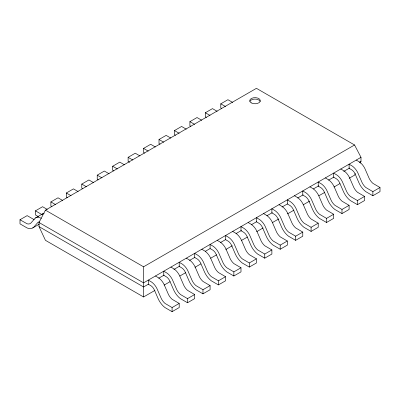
<?xml version="1.0" encoding="UTF-8"?>
<svg xmlns="http://www.w3.org/2000/svg" width="400" height="400" viewBox="0 0 400 400"><rect width="100%" height="100%" fill="white"/><g stroke="black" fill="none" stroke-linecap="round" stroke-linejoin="round"><path stroke-width="0.6" d="M355.325 173.515L354.555 175.165L349.145 178.285M360.22 163.09L360.99 161.445L360.99 157.325L354.555 144.98L256.435 88.335L45.445 210.145L39.01 222.495L39.01 226.61L45.445 240.33L143.565 296.975L154.925 290.415M41.895 214.49L42.24 214.14A11.32 6.535 60 0 1 44.17 213.23M39.29 221.89A6.275 3.62 60 0 0 37.695 222.645L34.07 226.835A14.57 8.41 60 0 1 27.13 227.98L20 223.865L20 219.75L27.13 215.635L34.145 219.63M38.5 216.71L35.445 214.95L35.445 210.83L42.575 206.715L47.27 209.43M51.91 206.62L50.89 206.03L50.89 201.915L58.02 197.8L62.715 200.51M67.355 197.7L66.335 197.115L66.335 192.995L73.465 188.88L78.16 191.595M82.8 188.785L81.78 188.195L81.78 184.08L88.91 179.965L93.605 182.675M98.245 179.865L97.23 179.28L97.23 175.16L104.355 171.045L109.05 173.76M113.69 170.95L112.675 170.36L112.675 166.245L119.8 162.13L124.5 164.84M129.645 162.325L128.12 161.445L128.12 157.33L135.25 153.21L139.945 155.925M144.585 153.115L143.565 152.525L143.565 148.41L150.695 144.295L155.39 147.005M160.03 144.195L159.01 143.61L159.01 139.495L166.14 135.375L170.835 138.09M175.475 135.28L174.455 134.69L174.455 130.575L181.585 126.46L186.28 129.17M190.92 126.36L189.9 125.775L189.9 121.66L197.03 117.54L201.725 120.255M206.365 117.445L205.345 116.855L205.345 112.74L212.475 108.625L217.17 111.335M221.81 108.525L220.79 107.94L220.79 103.825L227.92 99.71L232.615 102.42M35.535 217.93L42.665 213.815M32.72 227.945L39.34 224.12M45.445 210.145L143.565 266.795L354.555 144.98M360.99 157.325L143.565 282.855L39.01 222.495M148.43 284.165L143.565 286.975L39.01 226.61M158.71 278.23L164.115 275.105M173.855 269.485L179.8 266.05M189.535 260.43L194.945 257.31M205.22 251.375L210.09 248.565M220.365 242.63L225.775 239.51M236.05 233.575L241.46 230.455M251.195 224.835L256.605 221.71M266.88 215.775L272.29 212.655M282.025 207.035L287.435 203.91M297.71 197.98L303.12 194.855M313.395 188.92L318.805 185.8M328.54 180.18L333.945 177.055M343.685 171.435L349.63 168M359.37 162.38L360.99 161.445M164.12 285.105L170.075 281.67M179.81 276.05L185.76 272.615M194.96 267.305L200.91 263.87M210.65 258.245L216.6 254.81M225.795 249.5L232.29 245.75M241.485 240.44L247.435 237.005M256.635 231.695L263.125 227.95M272.32 222.64L278.815 218.89M287.47 213.895L293.96 210.145M303.16 204.835L309.65 201.085M318.845 195.775L324.8 192.34M333.995 187.03L339.945 183.595M172.08 307.55L179.21 303.435L179.21 307.55L172.08 311.665L164.95 307.55A14.57 8.41 60 0 1 158.01 298.39L154.385 290.015A6.275 3.62 60 0 0 150.695 285.6L148.315 284.23L148.315 280.115L151.35 281.89A11.32 6.535 60 0 1 156.97 288.615L161.245 298.41A9.525 5.5 60 0 0 165.06 303.445L172.08 307.55L172.08 311.665M187.525 298.635L194.655 294.52L194.655 298.635L187.525 302.75L180.395 298.635A14.57 8.41 60 0 1 173.455 289.475L169.83 281.1A6.275 3.62 60 0 0 166.14 276.685L163.76 275.31L163.76 271.195L166.795 272.975A11.32 6.535 60 0 1 172.415 279.695L176.69 289.495A9.525 5.5 60 0 0 180.505 294.53L187.525 298.635L187.525 302.75M202.97 289.715L210.1 285.6L210.1 289.715L202.97 293.835L195.84 289.715A14.57 8.41 60 0 1 188.9 280.555L185.275 272.18A6.275 3.62 60 0 0 181.585 267.765L179.21 266.395L179.21 262.28L182.24 264.055A11.32 6.535 60 0 1 187.86 270.78L192.135 280.575A9.525 5.5 60 0 0 195.955 285.61L202.97 289.715L202.97 293.835M218.415 280.8L225.545 276.685L225.545 280.8L218.415 284.915L211.285 280.8A14.57 8.41 60 0 1 204.345 271.64L200.725 263.265A6.275 3.62 60 0 0 197.03 258.85L194.655 257.475L194.655 253.36L197.685 255.14A11.32 6.535 60 0 1 203.305 261.86L207.58 271.66A9.525 5.5 60 0 0 211.4 276.695L218.415 280.8L218.415 284.915M233.86 271.88L240.99 267.765L240.99 271.88L233.86 276L226.735 271.88A14.57 8.41 60 0 1 219.79 262.72L216.17 254.35A6.275 3.62 60 0 0 212.475 249.93L210.1 248.56L210.1 244.445L213.13 246.22A11.32 6.535 60 0 1 218.75 252.945L223.03 262.74A9.525 5.5 60 0 0 226.845 267.775L233.86 271.88L233.86 276M249.305 262.965L256.435 258.85L256.435 262.965L249.305 267.08L242.18 262.965A14.57 8.41 60 0 1 235.235 253.805L231.615 245.43A6.275 3.62 60 0 0 227.92 241.015L225.545 239.64L225.545 235.525L228.575 237.305A11.32 6.535 60 0 1 234.2 244.025L238.475 253.825A9.525 5.5 60 0 0 242.29 258.86L249.305 262.965L249.305 267.08M264.75 254.045L271.88 249.93L271.88 254.045L264.75 258.165L257.625 254.045A14.57 8.41 60 0 1 250.68 244.885L247.06 236.515A6.275 3.62 60 0 0 243.365 232.095L240.99 230.725L240.99 226.61L244.02 228.385A11.32 6.535 60 0 1 249.645 235.11L253.92 244.905A9.525 5.5 60 0 0 257.735 249.945L264.75 254.045L264.75 258.165M280.2 245.13L287.325 241.015L287.325 245.13L280.2 249.245L273.07 245.13A14.57 8.41 60 0 1 266.125 235.97L262.505 227.595A6.275 3.62 60 0 0 258.81 223.18L256.435 221.805L256.435 217.69L259.465 219.47A11.32 6.535 60 0 1 265.09 226.19L269.365 235.99A9.525 5.5 60 0 0 273.18 241.025L280.2 245.13L280.2 249.245M295.645 236.21L302.77 232.095L302.77 236.21L295.645 240.33L288.515 236.21A14.57 8.41 60 0 1 281.57 227.05L277.95 218.68A6.275 3.62 60 0 0 274.255 214.26L271.88 212.89L271.88 208.775L274.915 210.55A11.32 6.535 60 0 1 280.535 217.275L284.81 227.075A9.525 5.5 60 0 0 288.625 232.11L295.645 236.21L295.645 240.33M311.09 227.295L318.22 223.18L318.22 227.295L311.09 231.41L303.96 227.295A14.57 8.41 60 0 1 297.02 218.135L293.395 209.76A6.275 3.62 60 0 0 289.705 205.345L287.325 203.97L287.325 199.855L290.36 201.635A11.32 6.535 60 0 1 295.98 208.355L300.255 218.155A9.525 5.5 60 0 0 304.07 223.19L311.09 227.295L311.09 231.41M326.535 218.38L333.665 214.26L333.665 218.38L326.535 222.495L319.405 218.38A14.57 8.41 60 0 1 312.465 209.215L308.84 200.845A6.275 3.62 60 0 0 305.15 196.425L302.77 195.055L302.77 190.94L305.805 192.715A11.32 6.535 60 0 1 311.425 199.44L315.7 209.24A9.525 5.5 60 0 0 319.515 214.275L326.535 218.38L326.535 222.495M341.98 209.46L349.11 205.345L349.11 209.46L341.98 213.575L334.85 209.46A14.57 8.41 60 0 1 327.91 200.3L324.285 191.925A6.275 3.62 60 0 0 320.595 187.51L318.22 186.14L318.22 182.02L321.25 183.8A11.32 6.535 60 0 1 326.87 190.52L331.145 200.32A9.525 5.5 60 0 0 334.965 205.355L341.98 209.46L341.98 213.575M357.425 200.545L364.555 196.425L364.555 200.545L357.425 204.66L350.295 200.545A14.57 8.41 60 0 1 343.355 191.38L339.735 183.01A6.275 3.62 60 0 0 336.04 178.59L333.665 177.22L333.665 173.105L336.695 174.88A11.32 6.535 60 0 1 342.315 181.605L346.59 191.405A9.525 5.5 60 0 0 350.41 196.44L357.425 200.545L357.425 204.66M372.87 191.625L380 187.51L380 191.625L372.87 195.74L365.745 191.625A14.57 8.41 60 0 1 358.8 182.465L355.18 174.09A6.275 3.62 60 0 0 351.485 169.675L349.11 168.305L349.11 164.185L352.14 165.965A11.32 6.535 60 0 1 357.76 172.69L362.04 182.485A9.525 5.5 60 0 0 365.855 187.52L372.87 191.625L372.87 195.74M41.315 218.335L40.73 218.025A11.32 6.535 60 0 0 35.11 218.26L30.835 223.12A9.525 5.5 60 0 1 27.02 223.75L20 219.75M356.24 160.07L359.27 161.85A11.32 6.535 60 0 1 364.89 168.57L369.165 178.37A9.525 5.5 60 0 0 372.98 183.405L380 187.51M340.79 168.99L343.825 170.765A11.32 6.535 60 0 1 349.445 177.49L353.72 187.285A9.525 5.5 60 0 0 357.535 192.32L364.555 196.425M220.79 103.825L225.49 106.535M325.345 177.905L328.38 179.685A11.32 6.535 60 0 1 334 186.405L338.275 196.205A9.525 5.5 60 0 0 342.09 201.24L349.11 205.345M205.345 112.74L210.04 115.45M309.9 186.825L312.93 188.6A11.32 6.535 60 0 1 318.555 195.325L322.83 205.12A9.525 5.5 60 0 0 326.645 210.155L333.665 214.26M189.9 121.66L194.595 124.37M294.455 195.74L297.485 197.52A11.32 6.535 60 0 1 303.11 204.24L307.385 214.04A9.525 5.5 60 0 0 311.2 219.075L318.22 223.18M174.455 130.575L179.15 133.285M279.01 204.66L282.04 206.435A11.32 6.535 60 0 1 287.665 213.16L291.94 222.955A9.525 5.5 60 0 0 295.755 227.99L302.77 232.095M159.01 139.495L163.705 142.205M263.565 213.575L266.595 215.355A11.32 6.535 60 0 1 272.22 222.075L276.495 231.875A9.525 5.5 60 0 0 280.31 236.91L287.325 241.015M143.565 148.41L148.26 151.12M248.12 222.495L251.15 224.27A11.32 6.535 60 0 1 256.77 230.995L261.05 240.79A9.525 5.5 60 0 0 264.865 245.825L271.88 249.93M128.12 157.33L132.815 160.04M232.675 231.41L235.705 233.19A11.32 6.535 60 0 1 241.325 239.91L245.6 249.71A9.525 5.5 60 0 0 249.42 254.745L256.435 258.85M112.675 166.245L117.37 168.955M217.23 240.33L220.26 242.105A11.32 6.535 60 0 1 225.88 248.83L230.155 258.625A9.525 5.5 60 0 0 233.97 263.66L240.99 267.765M97.23 175.16L101.925 177.875M201.78 249.245L204.815 251.025A11.32 6.535 60 0 1 210.435 257.745L214.71 267.545A9.525 5.5 60 0 0 218.525 272.58L225.545 276.685M81.78 184.08L86.48 186.79M186.335 258.165L189.37 259.94A11.32 6.535 60 0 1 194.99 266.665L199.265 276.46A9.525 5.5 60 0 0 203.08 281.495L210.1 285.6M66.335 192.995L71.03 195.71M170.89 267.08L173.925 268.86A11.32 6.535 60 0 1 179.545 275.58L183.82 285.38A9.525 5.5 60 0 0 187.635 290.415L194.655 294.52M50.89 201.915L55.585 204.625M155.445 276L158.475 277.775A11.32 6.535 60 0 1 164.1 284.5L168.375 294.295A9.525 5.5 60 0 0 172.19 299.33L179.21 303.435M35.445 210.83L42.23 214.75M143.565 266.795L143.565 296.975M249.89 101.375A5.31 3.065 0 0 1 255.015 99.1A5.31 3.065 0 0 1 260.145 101.375M38.775 224.27A14.57 8.41 60 0 1 38.195 224.4M251.265 102.88A5.31 3.065 0 0 0 260.145 101.505A5.31 3.065 0 0 0 253.645 97.75A5.31 3.065 0 0 0 251.265 102.88"/></g></svg>
